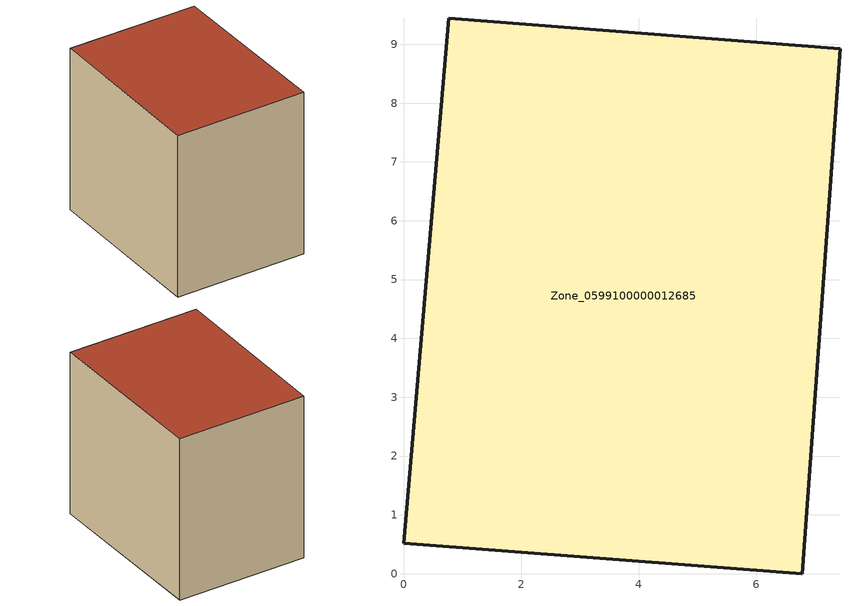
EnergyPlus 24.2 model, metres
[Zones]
Zone_0599100000012685
 floor ground (C_G): 7.42,8.93 6.78,0 0,0.52 0.77,9.44 z7.38
 wall outside (C_F): 6.78,0 7.42,8.93 0.77,9.44 0,0.52 6.78,0 z7.38:15.89
 roof outside (C_R): 0.77,9.44 0,0.52 6.78,0 7.42,8.93 z15.89
[BUILDING]
Pand.0599100000012685: North Axis=0; Terrain=City; Loads Convergence Tolerance Value=0.04; Temperature Convergence Tolerance Value=0.4; Solar Distribution=FullExterior; Maximum Number of Warmup Days=25; Minimum Number of Warmup Days=1
[Site:Location]
Rotterdam.The.Hague.AP_ZH_NLD Design_Conditions: Latitude=51.96; Longitude=4.45; Time Zone=1; Elevation=-4.5
[SITE:GROUNDTEMPERATURE:BUILDINGSURFACE]
18, 18, 18, 18, 18, 18, 18, 18, 18, 18, 18, 18
[MATERIAL] Thermal Absorptance=0.9; Solar Absorptance=0.7; Visible Absorptance=0.7
Name | Roughness | Thickness | Conductivity | Density | Specific Heat
G.TI.1965-1974 | MediumSmooth | 0.15 | 0.882353 | 540 | 1210
F.TI.1965-1974 | Rough | 0.3 | 0.697674 | 1920 | 840
R.TI.1965-1974 | MediumRough | 0.2 | 0.232558 | 1500 | 1000
[CONSTRUCTION]
C_G: G.TI.1965-1974
C_F: F.TI.1965-1974
C_R: R.TI.1965-1974
[ZONE]
Zone_0599100000012685: Type=1; Multiplier=1; Ceiling Height=Autocalculate; Volume=Autocalculate; Floor Area=autocalculate; Part of Total Floor Area=Yes
[ZONEINFILTRATION:DESIGNFLOWRATE]
Infil_Zone_0599100000012685: Zone or ZoneList or Space or SpaceList=Zone_0599100000012685; Schedule=AlwaysOn; Design Flow Rate Calculation Method=Flow/Area; Flow Rate per Floor Area=0.003; Constant Term Coefficient=1; Temperature Term Coefficient=0; Velocity Term Coefficient=0; Velocity Squared Term Coefficient=0
[HVACTEMPLATE:ZONE:IDEALLOADSAIRSYSTEM]
Zone_0599100000012685: Maximum Heating Supply Air Temperature=50; Minimum Cooling Supply Air Temperature=13; Maximum Heating Supply Air Humidity Ratio=0.0156; Minimum Cooling Supply Air Humidity Ratio=0.0077; Heating Limit=NoLimit; Cooling Limit=NoLimit; Dehumidification Control Type=ConstantSensibleHeatRatio; Cooling Sensible Heat Ratio=0.7; Dehumidification Setpoint=60; Humidification Control Type=None; Humidification Setpoint=30; Outdoor Air Method=None; Outdoor Air Flow Rate per Person=0.00944; Outdoor Air Flow Rate per Zone Floor Area=0; Outdoor Air Flow Rate per Zone=0; Demand Controlled Ventilation Type=None; Outdoor Air Economizer Type=NoEconomizer; Heat Recovery Type=None; Sensible Heat Recovery Effectiveness=0.7; Latent Heat Recovery Effectiveness=0.65
[ZONECONTROL:THERMOSTAT]
ThermostatControl_Zone_0599100000012685: Zone or ZoneList=Zone_0599100000012685; Control Type Schedule=DualSetpointControlType; Control 1=Thermostat_Zone_0599100000012685; Temperature Difference Between Cutout And Setpoint=0
[THERMOSTATSETPOINT:DUALSETPOINT]
Thermostat_Zone_0599100000012685: Heating Setpoint Temperature Schedule=HeatingSetpoint_Zone_0599100000012685; Cooling Setpoint Temperature Schedule=CoolingSetpoint_Zone_0599100000012685
[SCHEDULE:COMPACT]
HeatingSetpoint_Zone_0599100000012685: Through: 12/31, For: AllDays, Until: 24:00, 21
CoolingSetpoint_Zone_0599100000012685: Through: 12/31, For: AllDays, Until: 24:00, 24
DualSetpointControlType: Through: 12/31, For: AllDays, Until: 24:00, 4
AlwaysOn: Through: 12/31, For: AllDays, Until: 24:00, 1
